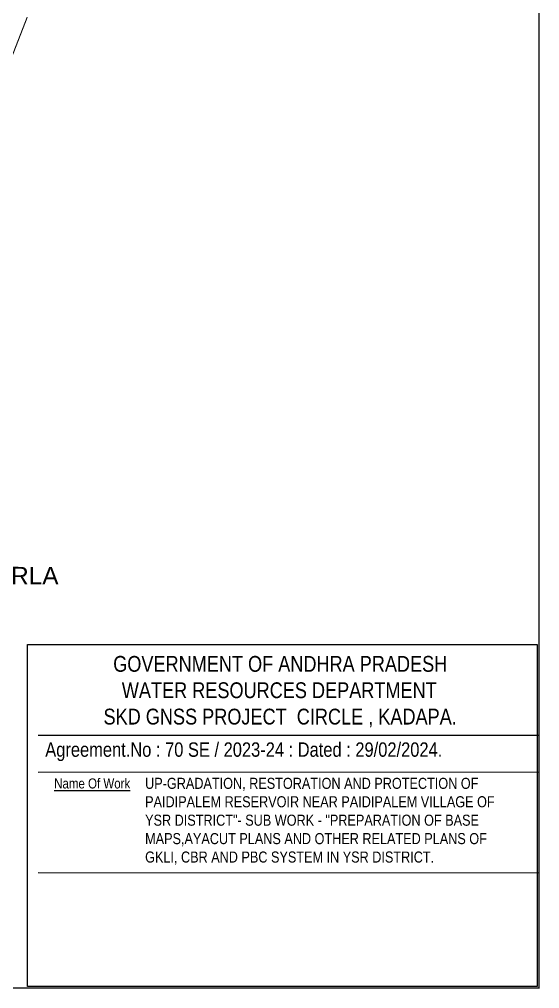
# Model space of a CAD drawing. Header units: inches. Extents: x 179671 to 186598, y 1613440 to 1621634.
# Drawn here: x 185109 to 186598, y 1613440 to 1616213 of the extents above; entities that cross this region are included whole.
import ezdxf

# ---------------------------------------------------------------- set-up
doc = ezdxf.new("R2010")
doc.units = ezdxf.units.IN
doc.header["$LTSCALE"] = 15
doc.header["$MEASUREMENT"] = 0
for name, color, linetype in [('FRAME 025', 7, 'Continuous'), ('text1', 7, 'Continuous'), ('TITLEBLOCK', 7, 'Continuous'), ('VILLAGE BOUNADRY', 5, 'Continuous')]:
    doc.layers.add(name, color=color, linetype=linetype)
doc.styles.add('ARIALN', font='ARIALN.TTF')
doc.styles.get("Standard").update_dxf_attribs({"font": 'arial.ttf'})

msp = doc.modelspace()

# ---------------------------------------------------------------- linework, layer by layer
msp.add_lwpolyline([(185132.8, 1614423.9), (186591.4, 1614423.9), (186591.4, 1613446.1), (185132.8, 1613446.1)], close=True)
at = {"layer": 'FRAME 025', "lineweight": -3}
for points, elevation in [([(185163.2, 1614164.8), (186596.6, 1614164.8)], -0.7), ([(185163.1, 1614059.5), (186594.5, 1614060.5)], 4.6), ([(185162.9, 1613772.4), (186596.1, 1613771.6)], 5.8)]:
    msp.add_lwpolyline(points, dxfattribs=dict(at, elevation=elevation))
at = {"layer": 'VILLAGE BOUNADRY', "color": 5, "const_width": 4}
msp.add_lwpolyline([(179672.8, 1621079.7), (186596.1, 1621079.7), (186596.1, 1613441.9), (179672.8, 1613441.9)], close=True, dxfattribs=at)
at = {"layer": 'VILLAGE BOUNADRY', "const_width": 3}
msp.add_lwpolyline([(185131.9, 1616219), (185086, 1616101)], dxfattribs=at)

# ---------------------------------------------------------------- texts
at = {"layer": 'text1', "color": 1, "insert": (184786.1, 1614731.2), "char_height": 50, "width": 292.473, "attachment_point": 1, "rotation": 359.7684}
msp.add_mtext('\\pi49.62992;NO.80 \\P\\pi-138.46694;BIDINAMCHERLA', dxfattribs=at)
at = {"layer": 'TITLEBLOCK', "extrusion": (0.000201441, 0.004807, 0.999988), "style": 'ARIALN'}
msp.add_text('%%UName Of Work', height=28.744, rotation=359.9999, dxfattribs=at).set_placement((185208.9, 1613993.7, 7796.4))
at = {"layer": 'TITLEBLOCK', "extrusion": (0.000201441, 0.004807, 0.999988), "attachment_point": 1, "text_direction": (1, -1e-06, -0.000201), "style": 'ARIALN'}
for s, insert, char_height, width in [('\\pi51.94769;GOVERNMENT OF ANDHRA PRADESH  \\P\\pi76.56512;WATER RESOURCES DEPARTMENT      \\P\\pi24.27429;SKD GNSS PROJECT  CIRCLE , KADAPA.', (185325.9, 1614391.6, -7.6), 45.253, 1052.786), ('Agreement.No : 70 SE / 2023-24 : Dated : 29/02/2024.', (185183.5, 1614144.3, -3), 41.104, 1326.781), ('UP-GRADATION, RESTORATION AND PROTECTION OF PAIDIPALEM RESERVOIR NEAR PAIDIPALEM VILLAGE OF YSR DISTRICT"- SUB WORK - "PREPARATION OF BASE MAPS,AYACUT PLANS AND OTHER RELATED PLANS OF GKLI, CBR AND PBC SYSTEM IN YSR DISTRICT.', (185469.2, 1614043, -2.1), 31.6183, 1020.601)]:
    msp.add_mtext(s, dxfattribs=dict(at, insert=insert, char_height=char_height, width=width))

doc.saveas('drawing.dxf')
